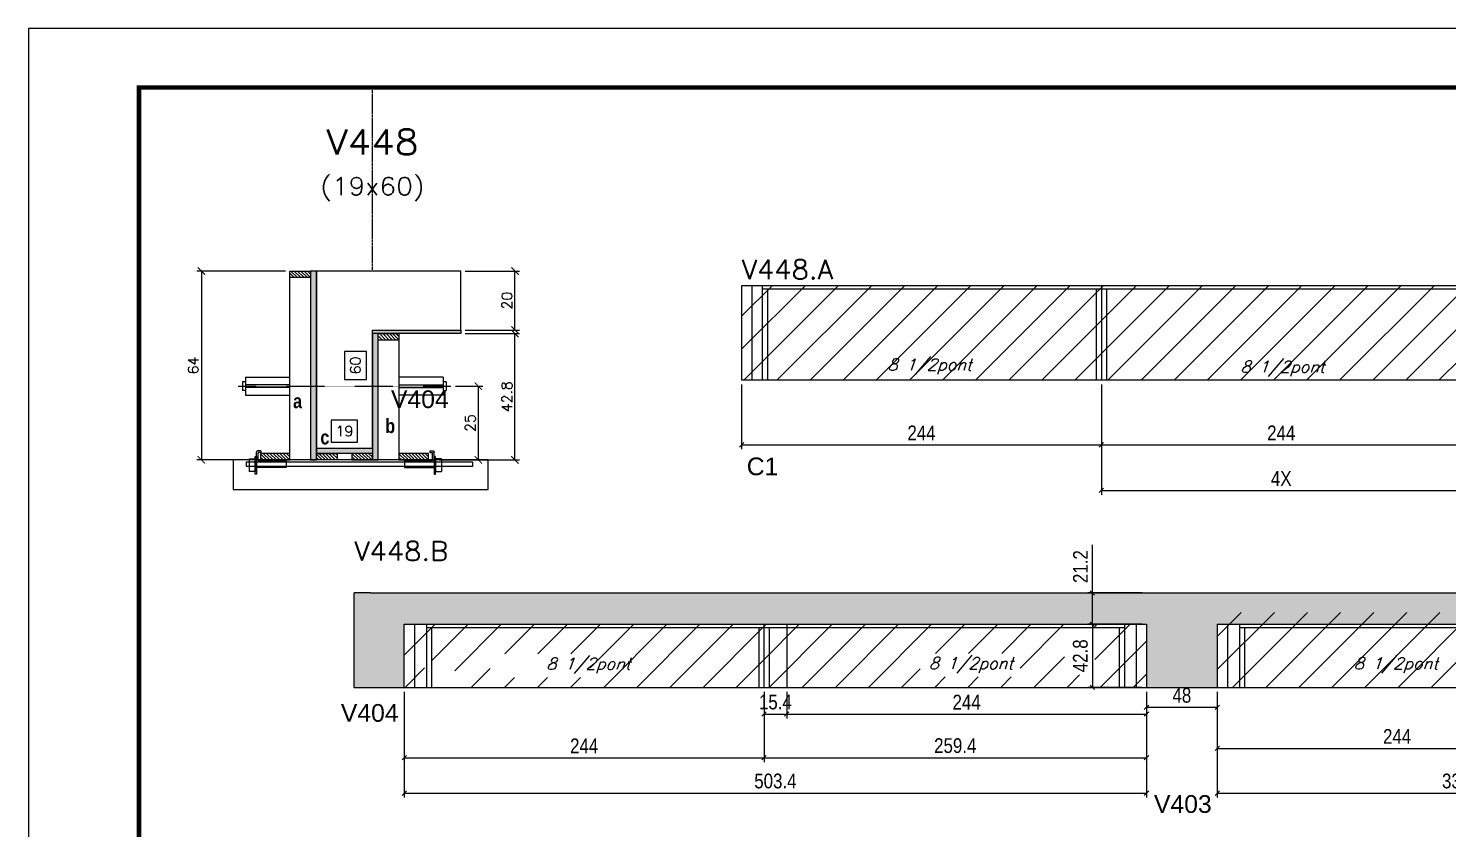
# Model space of a CAD drawing. Extents: x 137137 to 143418, y 10464 to 34486.
# Drawn here: x 137137 to 138100, y 28200 to 28743 of the extents above; entities that cross this region are included whole.
import ezdxf
from ezdxf.enums import TextEntityAlignment as Align

# ---------------------------------------------------------------- set-up
doc = ezdxf.new("R2010")
doc.units = 0
doc.linetypes.add('DASHED', pattern=[0.75, 0.5, -0.25])
doc.linetypes.add('HIDDEN', pattern=[0.375, 0.25, -0.125])
doc.layers.add('00 - FELIPE', color=2, linetype='Continuous', plot=False)
for name, color, linetype in [('5', 5, 'Continuous'), ('barrote', 251, 'Continuous'), ('COTA', 241, 'Continuous'), ('Cota Seção (2x)', 4, 'Continuous'), ('detalhes', 4, 'Continuous'), ('Painéis', 200, 'Continuous'), ('presilha', 1, 'Continuous'), ('Reaproveitamento', 251, 'Continuous'), ('SARR_2.2x7', 40, 'Continuous'), ('SARR_3.5x7', 81, 'Continuous'), ('TENSOR', 3, 'Continuous'), ('texto', 7, 'Continuous'), ('Texto de Titulo', 7, 'Continuous'), ('Texto Qtd Sarr', 242, 'Continuous')]:
    doc.layers.add(name, color=color, linetype=linetype)
for name, color, linetype, lineweight in [('CONCRETO', 251, 'Continuous', 25), ('Folhas', 255, 'Continuous', 9), ('Hachura', 251, 'Continuous', 9), ('Madeira', 126, 'Continuous', 18), ('SARRAFO DE PRESSAO', 251, 'DASHED', 9), ('SCO-___-LAJ', 2, 'Continuous', 0), ('Texto Seção', 7, 'Continuous', 15)]:
    doc.layers.add(name, color=color, linetype=linetype, lineweight=lineweight)
doc.styles.add('COTA TECNICA', font='techl___.ttf', dxfattribs={"height": 10})
doc.styles.add('REGUA-120', font='ROMANS.shx', dxfattribs={"height": 15})
doc.styles.add('Romans', font='romans.shx')
doc.styles.get("Standard").update_dxf_attribs({"font": 'arial.ttf'})
doc.styles.add('TECNICA', font='techb___.ttf', dxfattribs={"height": 10})
doc.dimstyles.new('Cota Seção (2x)', dxfattribs={"dimtxt": 7, "dimasz": 5, "dimexe": 3, "dimexo": 3, "dimgap": 2, "dimtad": 3, "dimdec": 1, "dimlfac": 0.5, "dimzin": 12, "dimdsep": 46, "dimtxsty": 'Romans', "dimblk": 'ARCHTICK', "dimcen": 0, "dimclrd": 4, "dimclre": 4, "dimclrt": 1, "dimadec": 1, "dimazin": 3, "dimtfac": 1, "dimtdec": 1, "dimtmove": 0, "dimatfit": 3, "dimldrblk": 'OBLIQUE', "dimfxl": 1, "dimtolj": 1, "dimtzin": 12, "dimarcsym": 0})
doc.dimstyles.new('Cota Seção interna', dxfattribs={"dimtxt": 7, "dimasz": 6, "dimexe": 0.18, "dimexo": 2, "dimgap": -4, "dimtad": 3, "dimdec": 1, "dimlfac": 0.5, "dimzin": 12, "dimdsep": 46, "dimtxsty": 'Romans', "dimblk": 'ARCHTICK', "dimcen": 0.09, "dimse1": 1, "dimse2": 1, "dimsd1": 1, "dimsd2": 1, "dimclrd": 180, "dimclre": 5, "dimclrt": 1, "dimadec": 0, "dimazin": 3, "dimtfac": 1, "dimtdec": 1, "dimtofl": 0, "dimtmove": 0, "dimatfit": 3, "dimldrblk": 'ARCHTICK', "dimfxl": 1, "dimtolj": 1, "dimtzin": 0, "dimarcsym": 0})
doc.dimstyles.new('PAINEL', dxfattribs={"dimtxt": 10, "dimasz": 3, "dimexe": 3, "dimexo": 3, "dimgap": 3, "dimtad": 1, "dimdec": 1, "dimzin": 12, "dimdsep": 46, "dimtxsty": 'COTA TECNICA', "dimblk1": 'OBLIQUE', "dimblk2": 'OBLIQUE', "dimsah": 1, "dimcen": 0.9, "dimclrd": 4, "dimclre": 4, "dimclrt": 240, "dimadec": 1, "dimazin": 3, "dimtfac": 1, "dimtdec": 1, "dimtmove": 0, "dimatfit": 3, "dimfxl": 1, "dimtolj": 1, "dimtzin": 12, "dimarcsym": 0})
pattern_1 = [(45, (-4768.5, -1118.08), (-11.2253202, 11.2253202), [])]

# ---------------------------------------------------------------- blocks, each defined once
blk = doc.blocks.new('9999999999')
at = {"layer": 'Folhas'}
blk.add_lwpolyline([(98138.98, 34190.21), (99623.98, 34190.21), (99623.98, 35240.21), (98138.98, 35240.21)], close=True, dxfattribs=at)
at = {"layer": 'Folhas', "color": 30, "const_width": 3}
blk.add_lwpolyline([(98213.98, 34230.21), (99583.98, 34230.21), (99583.98, 35200.21), (98213.98, 35200.21)], close=True, dxfattribs=at)
blk = doc.blocks.new('titulo1')
at = {"layer": 'Defpoints', "color": 252, "linetype": 'HIDDEN', "ltscale": 2}
blk.add_line((0, 0), (0, 125), dxfattribs=at)
at = {"layer": 'Defpoints', "style": 'Romans', "oblique": 15}
blk.add_attdef('FOLHA', text='', height=10, dxfattribs=at).set_placement((0, 15.58), align=Align.MIDDLE_CENTER)
at = {"layer": 'Texto Qtd Sarr', "color": 3, "style": 'Romans', "oblique": 15}
for tag, height, p in [('TITULO', 17, (0, 71.45)), ('SEÇÃO', 12, (0, 41.55))]:
    blk.add_attdef(tag, text='', height=height, dxfattribs=at).set_placement(p, align=Align.MIDDLE_CENTER)
blk = doc.blocks.new('_ArchTick')
at = {"color": 0, "linetype": 'ByBlock', "const_width": 0.15}
blk.add_lwpolyline([(-0.5, -0.5), (0.5, 0.5)], dxfattribs=at)
blk = doc.blocks.new('*D414')
at = {"layer": 'COTA', "color": 4, "lineweight": -2, "transparency": 16777216}
for p, q in [((137433.63, 28535.97), (137470.34, 28535.97)), ((137467.34, 28450.37), (137467.34, 28535.97)), ((137416.03, 28450.37), (137470.34, 28450.37))]:
    blk.add_line(p, q, dxfattribs=at)
at = {"layer": 'Defpoints', "color": 0, "transparency": 16777216}
for p in [(137430.63, 28535.97), (137467.34, 28535.97), (137413.03, 28450.37)]:
    blk.add_point(p, dxfattribs=at)
at = {"layer": 'COTA', "color": 4, "lineweight": -2, "transparency": 16777216, "xscale": 5, "yscale": 5, "zscale": 5}
for p, rotation in [((137467.34, 28535.97), 90), ((137467.34, 28450.37), 270)]:
    blk.add_blockref('_ArchTick', p, dxfattribs=dict(at, rotation=rotation))
at = {"layer": 'COTA', "color": 1, "transparency": 16777216, "insert": (137461.84, 28493.17), "char_height": 7, "attachment_point": 5, "rotation": 90, "style": 'Romans'}
blk.add_mtext('\\A1;42.8', dxfattribs=at)
blk = doc.blocks.new('_Oblique')
at = {"color": 0, "linetype": 'ByBlock', "lineweight": -2}
blk.add_line((-0.5, -0.5), (0.5, 0.5), dxfattribs=at)
blk = doc.blocks.new('*D415')
at = {"layer": 'COTA', "color": 4, "lineweight": -2, "transparency": 16777216}
for p, q in [((137433.63, 28578.37), (137470.34, 28578.37)), ((137467.34, 28538.37), (137467.34, 28578.37)), ((137433.63, 28538.37), (137470.34, 28538.37))]:
    blk.add_line(p, q, dxfattribs=at)
at = {"layer": 'Defpoints', "color": 0, "transparency": 16777216}
for p in [(137430.63, 28578.37), (137467.34, 28578.37), (137430.63, 28538.37)]:
    blk.add_point(p, dxfattribs=at)
at = {"layer": 'COTA', "color": 4, "lineweight": -2, "transparency": 16777216, "xscale": 5, "yscale": 5, "zscale": 5}
for p, rotation in [((137467.34, 28578.37), 90), ((137467.34, 28538.37), 270)]:
    blk.add_blockref('_ArchTick', p, dxfattribs=dict(at, rotation=rotation))
at = {"layer": 'COTA', "color": 1, "transparency": 16777216, "insert": (137461.84, 28558.37), "char_height": 7, "attachment_point": 5, "rotation": 90, "style": 'Romans'}
blk.add_mtext('\\A1;20', dxfattribs=at)
blk = doc.blocks.new('*D416')
at = {"layer": 'Cota Seção (2x)', "color": 180, "lineweight": -2, "transparency": 16777216}
for p, q in [((137366.63, 28523.87), (137351.63, 28523.87)), ((137351.63, 28523.87), (137351.63, 28504.87)), ((137366.63, 28504.87), (137366.63, 28523.87)), ((137351.63, 28504.87), (137366.63, 28504.87))]:
    blk.add_line(p, q, dxfattribs=at)
at = {"layer": 'Defpoints', "color": 0, "transparency": 16777216}
for p in [(137370.63, 28578.37), (137370.63, 28578.37), (137370.63, 28458.37)]:
    blk.add_point(p, dxfattribs=at)
at = {"layer": 'Cota Seção (2x)', "color": 1, "transparency": 16777216, "insert": (137359.13, 28514.37), "char_height": 7, "attachment_point": 5, "rotation": 90, "style": 'Romans'}
blk.add_mtext('\\A1;60', dxfattribs=at)
blk = doc.blocks.new('PRESILHA METÁLICA 1')
at = {"layer": 'presilha'}
for p, q in [((6, 15.5), (7.5, 15.5)), ((6, -2.5), (6, 15.5)), ((7.5, 10.6), (7.5, 19.9)), ((7.5, 15.5), (7.5, -2.5)), ((12, 21), (8.6, 21)), ((9, 11.6), (9, 18.9)), ((12, 19.5), (9.6, 19.5)), ((12, 21), (12, 19.5)), ((0, 13), (6, 13)), ((0, 13), (0, 0)), ((6, 0), (0, 0)), ((6, 13), (6, 0)), ((37.5, 4.1), (7.5, 4.1)), ((37.5, 11), (9.6, 11)), ((37.5, 11), (37.5, 4.1)), ((7.5, -2.5), (6, -2.5))]:
    blk.add_line(p, q, dxfattribs=at)
for centre, radius, start, end in [((8.6, 19.9), 1.14, 90, 180), ((9.6, 18.9), 0.57, 90, 180), ((9.6, 11.6), 0.57, 180, 270)]:
    blk.add_arc(centre, radius, start, end, dxfattribs=at)
blk = doc.blocks.new('*D417')
at = {"layer": 'Cota Seção (2x)', "color": 180, "lineweight": -2, "transparency": 16777216}
for p, q in [((137360.63, 28477.37), (137342.63, 28477.37)), ((137342.63, 28477.37), (137342.63, 28462.37)), ((137360.63, 28462.37), (137360.63, 28477.37)), ((137342.63, 28462.37), (137360.63, 28462.37))]:
    blk.add_line(p, q, dxfattribs=at)
at = {"layer": 'Defpoints', "color": 0, "transparency": 16777216}
for p in [(137370.63, 28458.37), (137332.63, 28450.37), (137370.63, 28450.37)]:
    blk.add_point(p, dxfattribs=at)
at = {"layer": 'Cota Seção (2x)', "color": 1, "transparency": 16777216, "insert": (137351.63, 28469.87), "char_height": 7, "attachment_point": 5, "style": 'Romans'}
blk.add_mtext('\\A1;19', dxfattribs=at)
blk = doc.blocks.new('*D418')
at = {"layer": 'COTA', "color": 4, "lineweight": -2, "transparency": 16777216}
for p, q in [((137311.63, 28578.37), (137251.65, 28578.37)), ((137254.65, 28578.37), (137254.65, 28450.37)), ((137311.63, 28450.37), (137251.65, 28450.37))]:
    blk.add_line(p, q, dxfattribs=at)
at = {"layer": 'Defpoints', "color": 0, "transparency": 16777216}
for p in [(137314.63, 28578.37), (137254.65, 28450.37), (137314.63, 28450.37)]:
    blk.add_point(p, dxfattribs=at)
at = {"layer": 'COTA', "color": 4, "lineweight": -2, "transparency": 16777216, "xscale": 5, "yscale": 5, "zscale": 5}
for p, rotation in [((137254.65, 28578.37), 90), ((137254.65, 28450.37), 270)]:
    blk.add_blockref('_ArchTick', p, dxfattribs=dict(at, rotation=rotation))
at = {"layer": 'COTA', "color": 1, "transparency": 16777216, "insert": (137249.15, 28514.37), "char_height": 7, "attachment_point": 5, "rotation": 90, "style": 'Romans'}
blk.add_mtext('\\A1;64', dxfattribs=at)
blk = doc.blocks.new('*D419')
at = {"layer": 'COTA', "color": 4, "lineweight": -2, "transparency": 16777216}
for p, q in [((137426.93, 28500.34), (137445.48, 28500.34)), ((137442.48, 28500.34), (137442.48, 28450.37)), ((137426.93, 28450.37), (137445.48, 28450.37))]:
    blk.add_line(p, q, dxfattribs=at)
at = {"layer": 'Defpoints', "color": 0, "transparency": 16777216}
for p in [(137423.93, 28500.34), (137423.93, 28450.37), (137442.48, 28450.37)]:
    blk.add_point(p, dxfattribs=at)
at = {"layer": 'COTA', "color": 4, "lineweight": -2, "transparency": 16777216, "xscale": 5, "yscale": 5, "zscale": 5}
for p, rotation in [((137442.48, 28500.34), 90), ((137442.48, 28450.37), 270)]:
    blk.add_blockref('_ArchTick', p, dxfattribs=dict(at, rotation=rotation))
at = {"layer": 'COTA', "color": 1, "transparency": 16777216, "insert": (137436.98, 28475.35), "char_height": 7, "attachment_point": 5, "rotation": 90, "style": 'Romans'}
blk.add_mtext('\\A1;25', dxfattribs=at)
blk = doc.blocks.new('*D420')
at = {"layer": 'COTA', "color": 4, "lineweight": -2, "ltscale": 25, "transparency": 16777216}
for p, q in [((137621.09, 28501.41), (137621.09, 28457.59)), ((137865.09, 28501.41), (137865.09, 28457.59)), ((137621.09, 28460.59), (137865.09, 28460.59))]:
    blk.add_line(p, q, dxfattribs=at)
at = {"layer": 'Defpoints', "color": 0, "ltscale": 25, "transparency": 16777216}
for p in [(137621.09, 28504.41), (137865.09, 28504.41), (137865.09, 28460.59)]:
    blk.add_point(p, dxfattribs=at)
at = {"layer": 'COTA', "color": 4, "lineweight": -2, "ltscale": 25, "transparency": 16777216, "xscale": 3, "yscale": 3, "zscale": 3, "rotation": 180}
blk.add_blockref('_Oblique', (137621.09, 28460.59), dxfattribs=at)
at = {"layer": 'COTA', "color": 4, "lineweight": -2, "ltscale": 25, "transparency": 16777216, "xscale": 3, "yscale": 3, "zscale": 3}
blk.add_blockref('_Oblique', (137865.09, 28460.59), dxfattribs=at)
at = {"layer": 'COTA', "color": 240, "ltscale": 25, "transparency": 16777216, "insert": (137743.09, 28468.66), "char_height": 10, "attachment_point": 5, "style": 'COTA TECNICA'}
blk.add_mtext('\\A1;244', dxfattribs=at)
blk = doc.blocks.new('*D421')
at = {"layer": 'COTA', "color": 4, "lineweight": -2, "ltscale": 25, "transparency": 16777216}
for p, q in [((137865.09, 28501.41), (137865.09, 28457.59)), ((138109.09, 28501.41), (138109.09, 28457.59)), ((137865.09, 28460.59), (138109.09, 28460.59))]:
    blk.add_line(p, q, dxfattribs=at)
at = {"layer": 'Defpoints', "color": 0, "ltscale": 25, "transparency": 16777216}
for p in [(137865.09, 28504.41), (138109.09, 28504.41), (138109.09, 28460.59)]:
    blk.add_point(p, dxfattribs=at)
at = {"layer": 'COTA', "color": 4, "lineweight": -2, "ltscale": 25, "transparency": 16777216, "xscale": 3, "yscale": 3, "zscale": 3, "rotation": 180}
blk.add_blockref('_Oblique', (137865.09, 28460.59), dxfattribs=at)
at = {"layer": 'COTA', "color": 4, "lineweight": -2, "ltscale": 25, "transparency": 16777216, "xscale": 3, "yscale": 3, "zscale": 3}
blk.add_blockref('_Oblique', (138109.09, 28460.59), dxfattribs=at)
at = {"layer": 'COTA', "color": 240, "ltscale": 25, "transparency": 16777216, "insert": (137987.09, 28468.66), "char_height": 10, "attachment_point": 5, "style": 'COTA TECNICA'}
blk.add_mtext('\\A1;244', dxfattribs=at)
blk = doc.blocks.new('*D425')
at = {"layer": 'COTA', "color": 4, "lineweight": -2, "ltscale": 25, "transparency": 16777216}
for p, q in [((137865.09, 28501.41), (137865.09, 28426.65)), ((138109.09, 28501.41), (138109.09, 28426.65)), ((137865.09, 28429.65), (138109.09, 28429.65))]:
    blk.add_line(p, q, dxfattribs=at)
at = {"layer": 'Defpoints', "color": 0, "ltscale": 25, "transparency": 16777216}
for p in [(137865.09, 28504.41), (138109.09, 28504.41), (138109.09, 28429.65)]:
    blk.add_point(p, dxfattribs=at)
at = {"layer": 'COTA', "color": 4, "lineweight": -2, "ltscale": 25, "transparency": 16777216, "xscale": 3, "yscale": 3, "zscale": 3, "rotation": 180}
blk.add_blockref('_Oblique', (137865.09, 28429.65), dxfattribs=at)
at = {"layer": 'COTA', "color": 4, "lineweight": -2, "ltscale": 25, "transparency": 16777216, "xscale": 3, "yscale": 3, "zscale": 3}
blk.add_blockref('_Oblique', (138109.09, 28429.65), dxfattribs=at)
at = {"layer": 'COTA', "color": 240, "ltscale": 25, "transparency": 16777216, "insert": (137987.09, 28437.73), "char_height": 10, "attachment_point": 5, "style": 'COTA TECNICA'}
blk.add_mtext('\\A1;4X', dxfattribs=at)
blk = doc.blocks.new('*D427')
at = {"layer": 'COTA', "color": 4, "lineweight": -2, "ltscale": 25, "transparency": 16777216}
for p, q in [((137392.27, 28293.13), (137392.27, 28245.44)), ((137636.27, 28293.13), (137636.27, 28245.44)), ((137392.27, 28248.44), (137636.27, 28248.44))]:
    blk.add_line(p, q, dxfattribs=at)
at = {"layer": 'Defpoints', "color": 0, "ltscale": 25, "transparency": 16777216}
for p in [(137392.27, 28296.13), (137636.27, 28296.13), (137636.27, 28248.44)]:
    blk.add_point(p, dxfattribs=at)
at = {"layer": 'COTA', "color": 4, "lineweight": -2, "ltscale": 25, "transparency": 16777216, "xscale": 3, "yscale": 3, "zscale": 3, "rotation": 180}
blk.add_blockref('_Oblique', (137392.27, 28248.44), dxfattribs=at)
at = {"layer": 'COTA', "color": 4, "lineweight": -2, "ltscale": 25, "transparency": 16777216, "xscale": 3, "yscale": 3, "zscale": 3}
blk.add_blockref('_Oblique', (137636.27, 28248.44), dxfattribs=at)
at = {"layer": 'COTA', "color": 240, "ltscale": 25, "transparency": 16777216, "insert": (137514.27, 28256.51), "char_height": 10, "attachment_point": 5, "style": 'COTA TECNICA'}
blk.add_mtext('\\A1;244', dxfattribs=at)
blk = doc.blocks.new('*D428')
at = {"layer": 'COTA', "color": 4, "lineweight": -2, "ltscale": 25, "transparency": 16777216}
for p, q in [((137636.27, 28293.13), (137636.27, 28275.04)), ((137651.68, 28293.13), (137651.68, 28275.04)), ((137636.27, 28278.04), (137651.68, 28278.04))]:
    blk.add_line(p, q, dxfattribs=at)
at = {"layer": 'Defpoints', "color": 0, "ltscale": 25, "transparency": 16777216}
for p in [(137636.27, 28296.13), (137651.68, 28296.13), (137651.68, 28278.04)]:
    blk.add_point(p, dxfattribs=at)
at = {"layer": 'COTA', "color": 4, "lineweight": -2, "ltscale": 25, "transparency": 16777216, "xscale": 3, "yscale": 3, "zscale": 3, "rotation": 180}
blk.add_blockref('_Oblique', (137636.27, 28278.04), dxfattribs=at)
at = {"layer": 'COTA', "color": 4, "lineweight": -2, "ltscale": 25, "transparency": 16777216, "xscale": 3, "yscale": 3, "zscale": 3}
blk.add_blockref('_Oblique', (137651.68, 28278.04), dxfattribs=at)
at = {"layer": 'COTA', "color": 240, "ltscale": 25, "transparency": 16777216, "insert": (137643.98, 28286.15), "char_height": 10, "attachment_point": 5, "style": 'COTA TECNICA'}
blk.add_mtext('\\A1;15.4', dxfattribs=at)
blk = doc.blocks.new('*D429')
at = {"layer": 'COTA', "color": 4, "lineweight": -2, "ltscale": 25, "transparency": 16777216}
for p, q in [((137651.68, 28293.13), (137651.68, 28275.04)), ((137895.68, 28293.13), (137895.68, 28275.04)), ((137651.68, 28278.04), (137895.68, 28278.04))]:
    blk.add_line(p, q, dxfattribs=at)
at = {"layer": 'Defpoints', "color": 0, "ltscale": 25, "transparency": 16777216}
for p in [(137651.68, 28296.13), (137895.68, 28296.13), (137895.68, 28278.04)]:
    blk.add_point(p, dxfattribs=at)
at = {"layer": 'COTA', "color": 4, "lineweight": -2, "ltscale": 25, "transparency": 16777216, "xscale": 3, "yscale": 3, "zscale": 3, "rotation": 180}
blk.add_blockref('_Oblique', (137651.68, 28278.04), dxfattribs=at)
at = {"layer": 'COTA', "color": 4, "lineweight": -2, "ltscale": 25, "transparency": 16777216, "xscale": 3, "yscale": 3, "zscale": 3}
blk.add_blockref('_Oblique', (137895.68, 28278.04), dxfattribs=at)
at = {"layer": 'COTA', "color": 240, "ltscale": 25, "transparency": 16777216, "insert": (137773.68, 28286.12), "char_height": 10, "attachment_point": 5, "style": 'COTA TECNICA'}
blk.add_mtext('\\A1;244', dxfattribs=at)
blk = doc.blocks.new('*D430')
at = {"layer": 'COTA', "color": 4, "lineweight": -2, "ltscale": 25, "transparency": 16777216}
for p, q in [((137943.68, 28293.13), (137943.68, 28251.8)), ((138187.68, 28293.13), (138187.68, 28251.8)), ((137943.68, 28254.8), (138187.68, 28254.8))]:
    blk.add_line(p, q, dxfattribs=at)
at = {"layer": 'Defpoints', "color": 0, "ltscale": 25, "transparency": 16777216}
for p in [(137943.68, 28296.13), (138187.68, 28296.13), (138187.68, 28254.8)]:
    blk.add_point(p, dxfattribs=at)
at = {"layer": 'COTA', "color": 4, "lineweight": -2, "ltscale": 25, "transparency": 16777216, "xscale": 3, "yscale": 3, "zscale": 3, "rotation": 180}
blk.add_blockref('_Oblique', (137943.68, 28254.8), dxfattribs=at)
at = {"layer": 'COTA', "color": 4, "lineweight": -2, "ltscale": 25, "transparency": 16777216, "xscale": 3, "yscale": 3, "zscale": 3}
blk.add_blockref('_Oblique', (138187.68, 28254.8), dxfattribs=at)
at = {"layer": 'COTA', "color": 240, "ltscale": 25, "transparency": 16777216, "insert": (138065.68, 28262.87), "char_height": 10, "attachment_point": 5, "style": 'COTA TECNICA'}
blk.add_mtext('\\A1;244', dxfattribs=at)
blk = doc.blocks.new('*D436')
at = {"layer": 'COTA', "color": 4, "lineweight": -2, "ltscale": 25, "transparency": 16777216}
for p, q in [((137636.27, 28293.13), (137636.27, 28245.44)), ((137895.68, 28293.13), (137895.68, 28245.44)), ((137636.27, 28248.44), (137895.68, 28248.44))]:
    blk.add_line(p, q, dxfattribs=at)
at = {"layer": 'Defpoints', "color": 0, "ltscale": 25, "transparency": 16777216}
for p in [(137636.27, 28296.13), (137895.68, 28296.13), (137895.68, 28248.44)]:
    blk.add_point(p, dxfattribs=at)
at = {"layer": 'COTA', "color": 4, "lineweight": -2, "ltscale": 25, "transparency": 16777216, "xscale": 3, "yscale": 3, "zscale": 3, "rotation": 180}
blk.add_blockref('_Oblique', (137636.27, 28248.44), dxfattribs=at)
at = {"layer": 'COTA', "color": 4, "lineweight": -2, "ltscale": 25, "transparency": 16777216, "xscale": 3, "yscale": 3, "zscale": 3}
blk.add_blockref('_Oblique', (137895.68, 28248.44), dxfattribs=at)
at = {"layer": 'COTA', "color": 240, "ltscale": 25, "transparency": 16777216, "insert": (137765.98, 28256.58), "char_height": 10, "attachment_point": 5, "style": 'COTA TECNICA'}
blk.add_mtext('\\A1;259.4', dxfattribs=at)
blk = doc.blocks.new('*D442')
at = {"layer": 'COTA', "color": 4, "lineweight": -2, "ltscale": 25, "transparency": 16777216}
for p, q in [((137892.68, 28338.93), (137855.96, 28338.93)), ((137858.96, 28338.93), (137858.96, 28296.13)), ((137892.68, 28296.13), (137855.96, 28296.13))]:
    blk.add_line(p, q, dxfattribs=at)
at = {"layer": 'Defpoints', "color": 0, "ltscale": 25, "transparency": 16777216}
for p in [(137895.68, 28338.93), (137858.96, 28296.13), (137895.68, 28296.13)]:
    blk.add_point(p, dxfattribs=at)
at = {"layer": 'COTA', "color": 4, "lineweight": -2, "ltscale": 25, "transparency": 16777216, "xscale": 3, "yscale": 3, "zscale": 3}
for p, rotation in [((137858.96, 28338.93), 90), ((137858.96, 28296.13), 270)]:
    blk.add_blockref('_Oblique', p, dxfattribs=dict(at, rotation=rotation))
at = {"layer": 'COTA', "color": 240, "ltscale": 25, "transparency": 16777216, "insert": (137850.86, 28317.53), "char_height": 10, "attachment_point": 5, "rotation": 90, "style": 'COTA TECNICA'}
blk.add_mtext('\\A1;42.8', dxfattribs=at)
blk = doc.blocks.new('*D443')
at = {"layer": 'COTA', "color": 4, "lineweight": -2, "ltscale": 25, "transparency": 16777216}
for p, q in [((137858.96, 28360.13), (137858.96, 28392.86)), ((137892.68, 28360.13), (137855.96, 28360.13)), ((137858.96, 28338.93), (137858.96, 28360.13)), ((137892.68, 28338.93), (137855.96, 28338.93))]:
    blk.add_line(p, q, dxfattribs=at)
at = {"layer": 'Defpoints', "color": 0, "ltscale": 25, "transparency": 16777216}
for p in [(137858.96, 28360.13), (137895.68, 28360.13), (137895.68, 28338.93)]:
    blk.add_point(p, dxfattribs=at)
at = {"layer": 'COTA', "color": 4, "lineweight": -2, "ltscale": 25, "transparency": 16777216, "xscale": 3, "yscale": 3, "zscale": 3}
for p, rotation in [((137858.96, 28360.13), 90), ((137858.96, 28338.93), 270)]:
    blk.add_blockref('_Oblique', p, dxfattribs=dict(at, rotation=rotation))
at = {"layer": 'COTA', "color": 240, "ltscale": 25, "transparency": 16777216, "insert": (137850.9, 28377.99), "char_height": 10, "attachment_point": 5, "rotation": 90, "style": 'COTA TECNICA'}
blk.add_mtext('\\A1;21.2', dxfattribs=at)
blk = doc.blocks.new('*D1386')
at = {"layer": 'COTA', "color": 4, "lineweight": -2, "ltscale": 25, "transparency": 16777216}
for p, q in [((137392.27, 28293.13), (137392.27, 28221.38)), ((137895.68, 28293.13), (137895.68, 28221.38)), ((137392.27, 28224.38), (137895.68, 28224.38))]:
    blk.add_line(p, q, dxfattribs=at)
at = {"layer": 'Defpoints', "color": 0, "ltscale": 25, "transparency": 16777216}
for p in [(137392.27, 28296.13), (137895.68, 28296.13), (137895.68, 28224.38)]:
    blk.add_point(p, dxfattribs=at)
at = {"layer": 'COTA', "color": 4, "lineweight": -2, "ltscale": 25, "transparency": 16777216, "xscale": 3, "yscale": 3, "zscale": 3, "rotation": 180}
blk.add_blockref('_Oblique', (137392.27, 28224.38), dxfattribs=at)
at = {"layer": 'COTA', "color": 4, "lineweight": -2, "ltscale": 25, "transparency": 16777216, "xscale": 3, "yscale": 3, "zscale": 3}
blk.add_blockref('_Oblique', (137895.68, 28224.38), dxfattribs=at)
at = {"layer": 'COTA', "color": 240, "ltscale": 25, "transparency": 16777216, "insert": (137643.98, 28232.6), "char_height": 10, "attachment_point": 5, "style": 'COTA TECNICA'}
blk.add_mtext('\\A1;503.4', dxfattribs=at)
blk = doc.blocks.new('*D1387')
at = {"layer": 'COTA', "color": 4, "lineweight": -2, "ltscale": 25, "transparency": 16777216}
for p, q in [((137943.68, 28293.13), (137943.68, 28221.38)), ((138277.25, 28293.13), (138277.25, 28221.38)), ((137943.68, 28224.38), (138277.25, 28224.38))]:
    blk.add_line(p, q, dxfattribs=at)
at = {"layer": 'Defpoints', "color": 0, "ltscale": 25, "transparency": 16777216}
for p in [(137943.68, 28296.13), (138277.25, 28296.13), (138277.25, 28224.38)]:
    blk.add_point(p, dxfattribs=at)
at = {"layer": 'COTA', "color": 4, "lineweight": -2, "ltscale": 25, "transparency": 16777216, "xscale": 3, "yscale": 3, "zscale": 3, "rotation": 180}
blk.add_blockref('_Oblique', (137943.68, 28224.38), dxfattribs=at)
at = {"layer": 'COTA', "color": 4, "lineweight": -2, "ltscale": 25, "transparency": 16777216, "xscale": 3, "yscale": 3, "zscale": 3}
blk.add_blockref('_Oblique', (138277.25, 28224.38), dxfattribs=at)
at = {"layer": 'COTA', "color": 240, "ltscale": 25, "transparency": 16777216, "insert": (138110.47, 28232.6), "char_height": 10, "attachment_point": 5, "style": 'COTA TECNICA'}
blk.add_mtext('\\A1;333.6', dxfattribs=at)
blk = doc.blocks.new('*D2101')
at = {"layer": '00 - FELIPE', "color": 4, "lineweight": -2, "ltscale": 25, "transparency": 16777216}
for p, q in [((137895.68, 28293.13), (137895.68, 28279.59)), ((137943.68, 28293.13), (137943.68, 28279.59)), ((137943.68, 28282.59), (137895.68, 28282.59))]:
    blk.add_line(p, q, dxfattribs=at)
at = {"layer": 'Defpoints', "color": 0, "ltscale": 25, "transparency": 16777216}
for p in [(137895.68, 28296.13), (137943.68, 28296.13), (137895.68, 28282.59)]:
    blk.add_point(p, dxfattribs=at)
at = {"layer": '00 - FELIPE', "color": 4, "lineweight": -2, "ltscale": 25, "transparency": 16777216, "xscale": 3, "yscale": 3, "zscale": 3, "rotation": 180}
blk.add_blockref('_Oblique', (137895.68, 28282.59), dxfattribs=at)
at = {"layer": '00 - FELIPE', "color": 4, "lineweight": -2, "ltscale": 25, "transparency": 16777216, "xscale": 3, "yscale": 3, "zscale": 3}
blk.add_blockref('_Oblique', (137943.68, 28282.59), dxfattribs=at)
at = {"layer": '00 - FELIPE', "color": 240, "ltscale": 25, "transparency": 16777216, "insert": (137919.68, 28290.68), "char_height": 10, "attachment_point": 5, "style": 'COTA TECNICA'}
blk.add_mtext('\\A1;48', dxfattribs=at)

msp = doc.modelspace()

# ---------------------------------------------------------------- hatches: boundary and pattern name
at = {"layer": 'COTA', "linetype": 'ByBlock'}
h = msp.add_hatch(dxfattribs=at)
h.set_pattern_fill('AR-CONC', color=256, scale=0.03)
h.set_pattern_definition([(50, (-3183.5, -1118.0807), (5.46554007, -0.47817257), [0.5715, -6.2865]), (355, (-3183.5, -1118.0807), (-1.05730264, 5.73170536), [0.4572, -5.02921753]), (100.4514447, (-3183.0445, -1118.1205), (4.40823741, 5.25353256), [0.48570026, -5.34270734]), (46.1842, (-3183.5, -1116.557), (8.13237123, -1.26126984), [0.85725, -9.42975]), (96.6355576, (-3182.822, -1116.662), (7.122124, 7.42278374), [0.7285507, -8.01406824]), (351.184151, (-3183.5, -1116.557), (7.122124, 7.42278374), [0.685799, -7.54379196]), (21, (-3182.738, -1116.9377), (4.54843174, -3.06795595), [0.5715, -6.2865]), (326, (-3182.738, -1116.9377), (1.85406085, 5.52563898), [0.4572, -5.0292]), (71.451445, (-3182.359, -1117.1934), (6.40249258, 2.45768307), [0.48570026, -5.34269813]), (37.5, (-3183.5, -1118.0807), (0.092658098, 2.536651166), [0, -4.96824, 0, -5.1054, 0, -5.04825]), (7.5, (-3183.5, -1118.0807), (2.004589875, 3.005417245), [0, -2.91084, 0, -4.85394, 0, -1.92405]), (327.5, (-3185.1993, -1118.0807), (4.067717855, -0.17186232), [0, -1.905, 0, -5.9436, 0, -7.8867]), (317.5, (-3185.9613, -1118.0807), (4.44387544, 0.76279473), [0, -2.4765, 0, -3.94716, 0, -5.6007])])
h.paths.add_polyline_path([(137943.68, 28338.93), (138277.25, 28338.93), (138277.25, 28360.13), (137943.68, 28360.13), (137895.68, 28360.13), (137392.27, 28360.13), (137369.27, 28360.13), (137358.27, 28360.13), (137358.27, 28296.13), (137369.27, 28296.13), (137392.27, 28296.13), (137392.27, 28338.93), (137895.68, 28338.93), (137895.68, 28296.13), (137943.68, 28296.13)])
at = {"layer": 'Hachura'}
h = msp.add_hatch(dxfattribs=at)
h.set_pattern_fill('ANSI31', color=256, scale=0.5, angle=270, style=0)
h.set_pattern_definition([(315, (160220.4459, 20270.7224), (1.12253202, 1.12253202), [])])
h.paths.add_polyline_path([(137314.63, 28573.97), (137314.63, 28578.37), (137328.63, 28578.37), (137328.63, 28573.97)])
h = msp.add_hatch(color=256, dxfattribs=at)
h.dxf.hatch_style = 1
h.paths.add_polyline_path([(137332.63, 28578.37), (137328.63, 28578.37), (137328.63, 28450.37), (137332.63, 28450.37)])
h = msp.add_hatch(color=256, dxfattribs=at)
h.dxf.hatch_style = 1
h.paths.add_polyline_path([(137370.63, 28535.97), (137370.63, 28538.37), (137430.63, 28538.37), (137430.63, 28535.97)])
h = msp.add_hatch(color=256, dxfattribs=at)
h.dxf.hatch_style = 1
h.paths.add_polyline_path([(137374.63, 28535.97), (137370.63, 28535.97), (137370.63, 28450.37), (137374.63, 28450.37)])
h = msp.add_hatch(dxfattribs=at)
h.set_pattern_fill('ANSI31', color=256, scale=0.5, angle=270, style=0)
h.set_pattern_definition([(315, (160280.4459, 20228.3224), (1.12253202, 1.12253202), [])])
h.paths.add_polyline_path([(137374.63, 28531.57), (137374.63, 28535.97), (137388.63, 28535.97), (137388.63, 28531.57)])
h = msp.add_hatch(color=256, dxfattribs=at)
h.dxf.hatch_style = 1
h.paths.add_polyline_path([(137332.63, 28454.77), (137332.63, 28458.37), (137370.63, 28458.37), (137370.63, 28454.77)])
h = msp.add_hatch(dxfattribs=at)
h.set_pattern_fill('ANSI31', color=256, scale=0.5, angle=270, style=0)
h.set_pattern_definition([(315, (160186.4459, 20220.7224), (1.12253202, 1.12253202), [])])
h.paths.add_polyline_path([(137314.63, 28450.37), (137314.63, 28454.77), (137294.63, 28454.77), (137294.63, 28450.37)])
h = msp.add_hatch(dxfattribs=at)
h.set_pattern_fill('ANSI31', color=256, scale=0.5, angle=270, style=0)
h.set_pattern_definition([(315, (160289.248, 20220.7224), (1.12253202, 1.12253202), [])])
h.paths.add_polyline_path([(137332.63, 28450.37), (137332.63, 28454.77), (137346.63, 28454.77), (137346.63, 28450.37)])
h = msp.add_hatch(dxfattribs=at)
h.set_pattern_fill('ANSI31', color=256, scale=0.5, angle=270, style=0)
h.set_pattern_definition([(315, (160289.2459, 20220.7224), (1.12253202, 1.12253202), [])])
h.paths.add_polyline_path([(137370.63, 28450.37), (137370.63, 28454.77), (137356.63, 28454.77), (137356.63, 28450.37)])
h = msp.add_hatch(dxfattribs=at)
h.set_pattern_fill('ANSI31', color=256, scale=0.5, angle=270, style=0)
h.set_pattern_definition([(315, (160280.4459, 20220.7224), (1.12253202, 1.12253202), [])])
h.paths.add_polyline_path([(137408.63, 28450.37), (137408.63, 28454.77), (137388.63, 28454.77), (137388.63, 28450.37)])
at = {"layer": 'Reaproveitamento', "linetype": 'ByBlock'}
h = msp.add_hatch(dxfattribs=at)
h.set_pattern_fill('ANSI31', color=256, scale=5)
h.set_pattern_definition([(45, (-3183.5, -1148.575), (-11.2253202, 11.2253202), [])])
h.paths.add_polyline_path([(138109.09, 28504.41), (138109.09, 28568.41), (137865.09, 28568.41), (137865.09, 28504.41)])
h.paths.add_polyline_path([(137865.09, 28504.41), (137865.09, 28568.41), (137621.09, 28568.41), (137621.09, 28504.41)])
h.paths.add_polyline_path([(138429.7, 28504.41), (138429.7, 28568.41), (138185.7, 28568.41), (138185.7, 28504.41)])
at = {"layer": 'Reaproveitamento', "ltscale": 25}
h = msp.add_hatch(dxfattribs=at)
h.set_pattern_fill('ANSI31', color=256, scale=5)
h.set_pattern_definition(pattern_1)
h.paths.add_polyline_path([(138187.68, 28346.93), (137943.68, 28346.93), (137943.68, 28296.13), (138187.68, 28296.13)])
h.paths.add_polyline_path([(138028.49, 28303.09), (138096.11, 28303.09), (138101.61, 28319.07), (138033.99, 28319.07)], flags=24)
h = msp.add_hatch(dxfattribs=at)
h.set_pattern_fill('ANSI31', color=256, scale=5)
h.set_pattern_definition(pattern_1)
h.paths.add_polyline_path([(137392.27, 28338.93), (137392.27, 28316.13), (137369.27, 28316.13), (137392.27, 28316.13), (137392.27, 28296.13), (137369.27, 28296.13), (137392.27, 28296.13), (137636.27, 28296.13), (137636.27, 28338.93)])
h.paths.add_polyline_path([(137426.6, 28296.13), (137426.6, 28313.83), (137406.02, 28313.83), (137406.02, 28296.13)], flags=17)
h.paths.add_polyline_path([(137448.5, 28302.86), (137516.12, 28302.86), (137521.62, 28318.84), (137454, 28318.84)], flags=16)
h = msp.add_hatch(dxfattribs=at)
h.set_pattern_fill('ANSI31', color=256, scale=5)
h.set_pattern_definition(pattern_1)
h.paths.add_polyline_path([(137895.68, 28338.93), (137636.27, 28338.93), (137636.27, 28296.13), (137895.68, 28296.13)])
h.paths.add_polyline_path([(137860.64, 28304.63), (137860.64, 28338.87), (137840.06, 28338.87), (137840.06, 28304.63)], flags=16)
h.paths.add_polyline_path([(137740.25, 28303.19), (137807.87, 28303.19), (137813.37, 28319.16), (137745.75, 28319.16)], flags=16)

# ---------------------------------------------------------------- linework, layer by layer
at = {"ltscale": 3}
for p, q in [((137284.63, 28506.34), (137284.63, 28494.34)), ((137284.63, 28506.34), (137314.63, 28506.34)), ((137418.63, 28506.34), (137388.63, 28506.34)), ((137418.63, 28506.34), (137418.63, 28494.34)), ((137282.63, 28503.34), (137282.63, 28497.34)), ((137284.63, 28503.34), (137282.63, 28503.34)), ((137284.63, 28497.34), (137282.63, 28497.34)), ((137314.63, 28501.34), (137284.63, 28501.34)), ((137314.63, 28499.34), (137284.63, 28499.34)), ((137388.63, 28501.34), (137418.63, 28501.34)), ((137388.63, 28499.34), (137418.63, 28499.34)), ((137420.63, 28503.34), (137418.63, 28503.34)), ((137418.63, 28497.34), (137420.63, 28497.34)), ((137420.63, 28503.34), (137420.63, 28497.34)), ((137284.63, 28494.34), (137314.63, 28494.34)), ((137418.63, 28494.34), (137388.63, 28494.34))]:
    msp.add_line(p, q, dxfattribs=at)
at = {"layer": 'barrote'}
msp.add_lwpolyline([(137276.26, 28430.37), (137449.23, 28430.37), (137449.23, 28450.37), (137276.26, 28450.37)], close=True, dxfattribs=at)
at = {"layer": 'CONCRETO'}
msp.add_lwpolyline([(137370.63, 28538.37), (137430.63, 28538.37), (137430.63, 28578.37), (137370.63, 28578.37), (137370.63, 28578.37), (137332.63, 28578.37), (137332.63, 28454.77), (137332.63, 28454.77), (137332.63, 28458.37), (137370.63, 28458.37)], close=True, dxfattribs=at)
at = {"layer": 'COTA', "linetype": 'ByBlock'}
for p, q in [((137369.27, 28360.13), (137358.27, 28360.13)), ((137358.27, 28296.13), (137358.27, 28360.13)), ((137369.27, 28360.13), (137392.27, 28360.13)), ((137392.27, 28360.13), (137895.68, 28360.13)), ((137895.68, 28360.13), (137943.68, 28360.13)), ((137943.68, 28360.13), (138277.25, 28360.13)), ((137358.27, 28296.13), (137392.27, 28296.13)), ((137895.68, 28296.13), (137943.68, 28296.13))]:
    msp.add_line(p, q, dxfattribs=at)
at = {"layer": 'Madeira'}
for points in [[(137314.63, 28573.97), (137314.63, 28578.37), (137328.63, 28578.37), (137328.63, 28573.97)], [(137314.63, 28578.37), (137328.63, 28578.37), (137328.63, 28450.37), (137314.63, 28450.37)], [(137374.63, 28531.57), (137374.63, 28535.97), (137388.63, 28535.97), (137388.63, 28531.57)], [(137374.63, 28535.97), (137388.63, 28535.97), (137388.63, 28450.37), (137374.63, 28450.37)], [(137314.63, 28450.37), (137314.63, 28454.77), (137294.63, 28454.77), (137294.63, 28450.37)], [(137332.63, 28450.37), (137332.63, 28454.77), (137346.63, 28454.77), (137346.63, 28450.37)], [(137370.63, 28450.37), (137370.63, 28454.77), (137356.63, 28454.77), (137356.63, 28450.37)], [(137408.63, 28450.37), (137408.63, 28454.77), (137388.63, 28454.77), (137388.63, 28450.37)]]:
    msp.add_lwpolyline(points, close=True, dxfattribs=at)
at = {"layer": 'Painéis'}
for p, q in [((138429.7, 28568.41), (137621.09, 28568.41)), ((138429.7, 28504.41), (137621.09, 28504.41)), ((137392.27, 28338.93), (137895.68, 28338.93)), ((137943.68, 28338.93), (138277.25, 28338.93)), ((137392.27, 28296.13), (137895.68, 28296.13)), ((137943.68, 28296.13), (138277.25, 28296.13))]:
    msp.add_line(p, q, dxfattribs=at)
at = {"layer": 'Painéis', "ltscale": 25}
for p, q in [((137621.09, 28568.41), (137621.09, 28504.41)), ((137865.09, 28568.41), (137865.09, 28504.41)), ((137392.27, 28296.13), (137392.27, 28338.93)), ((137636.27, 28296.13), (137636.27, 28338.93)), ((137651.68, 28338.93), (137651.68, 28296.13)), ((137895.68, 28338.93), (137895.68, 28296.13)), ((137943.68, 28338.93), (137943.68, 28296.13))]:
    msp.add_line(p, q, dxfattribs=at)
at = {"layer": 'Painéis'}
for points in [[(137332.63, 28578.37), (137328.63, 28578.37), (137328.63, 28450.37), (137332.63, 28450.37)], [(137370.63, 28535.97), (137370.63, 28538.37), (137430.63, 28538.37), (137430.63, 28535.97)], [(137374.63, 28535.97), (137370.63, 28535.97), (137370.63, 28450.37), (137374.63, 28450.37)], [(137332.63, 28454.77), (137332.63, 28458.37), (137370.63, 28458.37), (137370.63, 28454.77)]]:
    msp.add_lwpolyline(points, close=True, dxfattribs=at)
at = {"layer": 'SARR_2.2x7', "linetype": 'Continuous'}
for p, q in [((137628.09, 28568.41), (137628.09, 28504.41)), ((137865.09, 28566.21), (137635.09, 28566.21)), ((138109.09, 28566.21), (137865.09, 28566.21)), ((137399.27, 28338.93), (137399.27, 28296.13)), ((137407.27, 28336.73), (137636.27, 28336.73)), ((137636.27, 28336.73), (137880.68, 28336.73)), ((137888.68, 28338.93), (137888.68, 28296.13)), ((137950.68, 28338.93), (137950.68, 28296.13)), ((137958.68, 28336.73), (138187.68, 28336.73))]:
    msp.add_line(p, q, dxfattribs=at)
at = {"layer": 'SARR_3.5x7'}
for p, q in [((137635.09, 28568.41), (137635.09, 28504.41)), ((137638.59, 28566.21), (137638.59, 28504.41)), ((137861.59, 28566.21), (137861.59, 28504.41)), ((137868.59, 28566.21), (137868.59, 28504.41)), ((137407.27, 28338.93), (137407.27, 28296.13)), ((137410.77, 28336.73), (137410.77, 28296.13)), ((137632.77, 28336.73), (137632.77, 28296.13)), ((137639.77, 28336.73), (137639.77, 28296.13)), ((137877.18, 28336.73), (137877.18, 28296.13)), ((137880.68, 28338.93), (137880.68, 28296.13)), ((137958.68, 28338.93), (137958.68, 28296.13)), ((137962.18, 28336.73), (137962.18, 28296.13))]:
    msp.add_line(p, q, dxfattribs=at)
at = {"layer": 'SCO-___-LAJ', "color": 1}
msp.add_lwpolyline([(137285.26, 28449.03), (137438.57, 28449.03), (137438.57, 28445.83), (137285.26, 28445.83)], close=True, dxfattribs=at)
at = {"layer": 'TENSOR', "linetype": 'HIDDEN', "ltscale": 0.5}
msp.add_line((137279.63, 28500.34), (137423.93, 28500.34), dxfattribs=at)

# ---------------------------------------------------------------- block references
at = {"layer": 'presilha', "yscale": 0.6666666666666666, "zscale": 0.6666666666666666}
for p, xscale in [((137287.05, 28442.4), 0.6666666666666666), ((137417.49, 28442.4), -0.6666666666666666)]:
    msp.add_blockref('PRESILHA METÁLICA 1', p, dxfattribs=dict(at, xscale=xscale))
at = {"layer": 'SARRAFO DE PRESSAO', "color": 6, "linetype": 'ByBlock'}
msp.add_blockref('9999999999', (38998.31, -6497.3), dxfattribs=at)
at = {"layer": 'Texto Seção'}
ref = msp.add_blockref('titulo1', (137370.63, 28578.37), dxfattribs=at)
ref.add_attrib('TITULO', 'V448', dxfattribs={"layer": 'Texto de Titulo', "color": 7, "height": 17, "style": 'Romans', "width": 1.1}).set_placement((137370.63, 28665.87), align=Align.MIDDLE_CENTER)
ref.add_attrib('SEÇÃO', '(19x60)', dxfattribs={"layer": 'Texto de Titulo', "color": 7, "height": 12, "style": 'Romans', "width": 1.1}).set_placement((137370.63, 28635.87), align=Align.MIDDLE_CENTER)

# ---------------------------------------------------------------- texts
at = {"layer": '5', "linetype": 'Continuous'}
for s, p in [('V404', (137383.24, 28485.49)), ('C1', (137624.54, 28439.96)), ('V404', (137349.24, 28272.81)), ('V403', (137900.78, 28211.05))]:
    msp.add_text(s, height=12, rotation=0.00004, dxfattribs=at).set_placement(p)
at = {"layer": 'detalhes', "style": 'TECNICA'}
for s, p in [('a', (137316.8, 28485.4)), ('b', (137379.34, 28468.56)), ('c', (137335.35, 28460.86))]:
    msp.add_text(s, height=9.6, dxfattribs=at).set_placement(p)
at = {"layer": 'texto', "color": 2, "char_height": 8, "attachment_point": 5, "style": 'Romans'}
for insert in [(137748.56, 28513.65), (137987.98, 28512.19), (137517.15, 28310.85), (137776.62, 28311.17), (138064.86, 28311.08)]:
    msp.add_mtext('{\\Q19;\\C256;8 1/2pont}', dxfattribs=dict(at, insert=insert))
at = {"layer": 'Texto Seção', "style": 'REGUA-120', "width": 1.05}
for s, p in [('V448.A', (137621.07, 28572.98)), ('V448.B', (137358.26, 28382.06))]:
    msp.add_text(s, height=13, dxfattribs=at).set_placement(p)

# ---------------------------------------------------------------- dimensions: what is measured, and where the dimension line sits
at = {"layer": '00 - FELIPE', "ltscale": 25}
dim = msp.add_linear_dim(base=(137895.68, 28282.59), p1=(137943.68, 28296.13), p2=(137895.68, 28296.13), dimstyle='PAINEL', dxfattribs=at)
dim.commit()
dim.dimension.update_dxf_attribs({"geometry": '*D2101', "text_midpoint": (137919.68, 28290.68)})
at = {"layer": 'COTA'}
for base, p1, p2, picture, middle in [((137254.65, 28450.37), (137314.63, 28578.37), (137314.63, 28450.37), '*D418', (137249.15, 28514.37)), ((137467.34, 28578.37), (137430.63, 28538.37), (137430.63, 28578.37), '*D415', (137461.84, 28558.37)), ((137467.34, 28535.97), (137413.03, 28450.37), (137430.63, 28535.97), '*D414', (137461.84, 28493.17)), ((137442.48, 28450.37), (137423.93, 28500.34), (137423.93, 28450.37), '*D419', (137436.98, 28475.35))]:
    dim = msp.add_linear_dim(base=base, p1=p1, p2=p2, angle=90, dimstyle='Cota Seção (2x)', dxfattribs=at)
    dim.commit()
    dim.dimension.update_dxf_attribs({"geometry": picture, "text_midpoint": middle})
at = {"layer": 'COTA', "ltscale": 25}
for base, p1, p2, picture, middle in [((137865.09, 28460.59), (137621.09, 28504.41), (137865.09, 28504.41), '*D420', (137743.09, 28468.66)), ((137636.27, 28248.44), (137392.27, 28296.13), (137636.27, 28296.13), '*D427', (137514.27, 28256.51)), ((137895.68, 28224.38), (137392.27, 28296.13), (137895.68, 28296.13), '*D1386', (137643.98, 28232.6)), ((137895.68, 28248.44), (137636.27, 28296.13), (137895.68, 28296.13), '*D436', (137765.98, 28256.58)), ((138187.68, 28254.8), (137943.68, 28296.13), (138187.68, 28296.13), '*D430', (138065.68, 28262.87)), ((138277.25, 28224.38), (137943.68, 28296.13), (138277.25, 28296.13), '*D1387', (138110.47, 28232.6))]:
    dim = msp.add_linear_dim(base=base, p1=p1, p2=p2, dimstyle='PAINEL', dxfattribs=at)
    dim.commit()
    dim.dimension.update_dxf_attribs({"geometry": picture, "text_midpoint": middle})
for base, p1, p2, picture, middle in [((138109.09, 28460.59), (137865.09, 28504.41), (138109.09, 28504.41), '*D421', (137987.09, 28468.66)), ((137895.68, 28278.04), (137651.68, 28296.13), (137895.68, 28296.13), '*D429', (137773.68, 28286.12))]:
    dim = msp.add_linear_dim(base=base, p1=p1, p2=p2, dimstyle='PAINEL', override={"dimtmove": 1}, dxfattribs=at)
    dim.commit()
    dim.dimension.update_dxf_attribs({"geometry": picture, "text_midpoint": middle})
dim = msp.add_linear_dim(base=(138109.09, 28429.65), p1=(137865.09, 28504.41), p2=(138109.09, 28504.41), text='4X', dimstyle='PAINEL', dxfattribs=at)
dim.commit()
dim.dimension.update_dxf_attribs({"geometry": '*D425', "text_midpoint": (137987.09, 28437.73)})
for base, p2, picture, middle in [((137858.96, 28360.13), (137895.68, 28360.13), '*D443', (137850.9, 28377.99)), ((137858.96, 28296.13), (137895.68, 28296.13), '*D442', (137850.86, 28317.53))]:
    dim = msp.add_linear_dim(base=base, p1=(137895.68, 28338.93), p2=p2, angle=90, dimstyle='PAINEL', dxfattribs=at)
    dim.commit()
    dim.dimension.update_dxf_attribs({"geometry": picture, "text_midpoint": middle})
dim = msp.add_linear_dim(base=(137651.68, 28278.04), p1=(137636.27, 28296.13), p2=(137651.68, 28296.13), dimstyle='PAINEL', override={"dimtmove": 1}, dxfattribs=at)
dim.commit()
dim.dimension.update_dxf_attribs({"geometry": '*D428', "text_midpoint": (137643.98, 28278.04), "dimtype": 160})
at = {"layer": 'Cota Seção (2x)'}
dim = msp.add_linear_dim(base=(137370.63, 28578.37), p1=(137370.63, 28458.37), p2=(137370.63, 28578.37), angle=90, dimstyle='Cota Seção interna', dxfattribs=at)
dim.commit()
dim.dimension.update_dxf_attribs({"geometry": '*D416', "text_midpoint": (137370.63, 28514.37), "dimtype": 160})
dim = msp.add_linear_dim(base=(137370.63, 28458.37), p1=(137332.63, 28450.37), p2=(137370.63, 28450.37), dimstyle='Cota Seção interna', dxfattribs=at)
dim.commit()
dim.dimension.update_dxf_attribs({"geometry": '*D417', "text_midpoint": (137351.63, 28458.37), "dimtype": 160})

doc.saveas('drawing.dxf')
